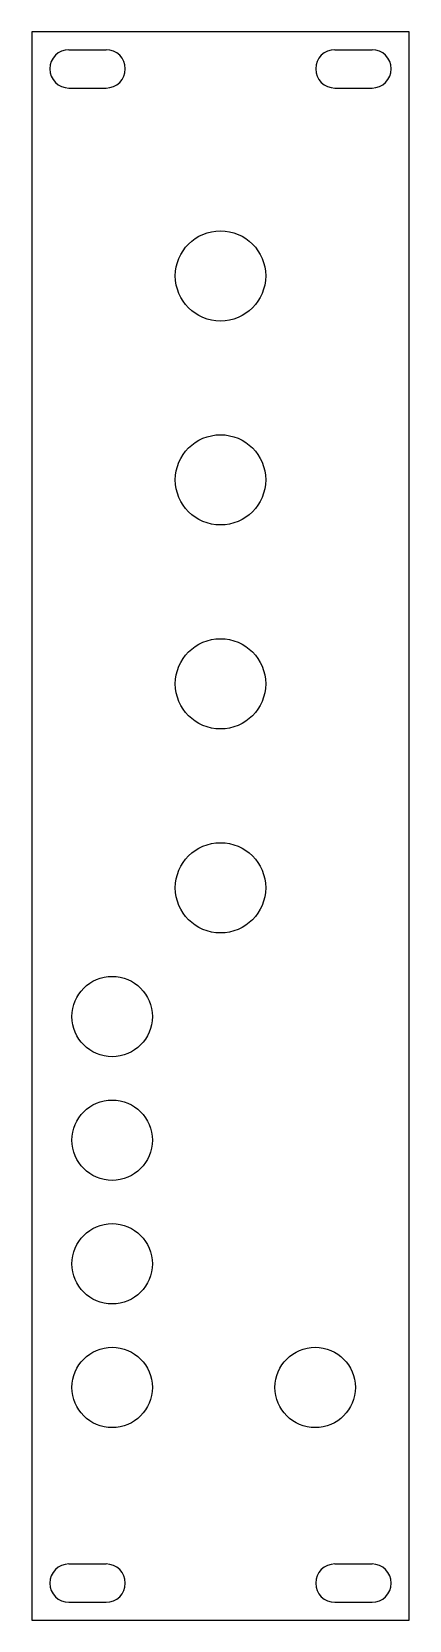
# Model space of a CAD drawing. Extents: x 133 to 164, y 41 to 169.
import ezdxf

# ---------------------------------------------------------------- set-up
doc = ezdxf.new("R2010")
doc.units = 0
doc.layers.add('View', color=7, linetype='CONTINUOUS')

msp = doc.modelspace()

# ---------------------------------------------------------------- linework, layer by layer
at = {"layer": 'View'}
for p, q in [((133.26, 169.25), (133.26, 40.75)), ((163.74, 169.25), (133.26, 169.25)), ((163.74, 40.75), (163.74, 169.25)), ((136.26, 167.8), (139.26, 167.8)), ((157.74, 167.8), (160.74, 167.8)), ((136.26, 164.7), (139.26, 164.7)), ((157.74, 164.7), (160.74, 164.7)), ((136.26, 45.3), (139.26, 45.3)), ((157.74, 45.3), (160.74, 45.3)), ((136.26, 42.2), (139.26, 42.2)), ((157.74, 42.2), (160.74, 42.2)), ((133.26, 40.75), (163.74, 40.75))]:
    msp.add_line(p, q, dxfattribs=at)
for centre, radius in [((148.5, 149.5), 3.65), ((148.5, 133), 3.65), ((148.5, 116.5), 3.65), ((148.5, 100), 3.65), ((139.75, 89.583), 3.25), ((139.75, 79.583), 3.25), ((139.75, 69.583), 3.25), ((139.75, 59.583), 3.25), ((156.15, 59.583), 3.25)]:
    msp.add_circle(centre, radius, dxfattribs=at)
for centre, start, end in [((136.26, 166.25), 90, -90), ((139.26, 166.25), -90, 90), ((157.74, 166.25), 90, -90), ((160.74, 166.25), -90, 90), ((136.26, 43.75), 90, -90), ((139.26, 43.75), -90, 90), ((157.74, 43.75), 90, -90), ((160.74, 43.75), -90, 90)]:
    msp.add_arc(centre, 1.55, start, end, dxfattribs=at)

doc.saveas('drawing.dxf')
